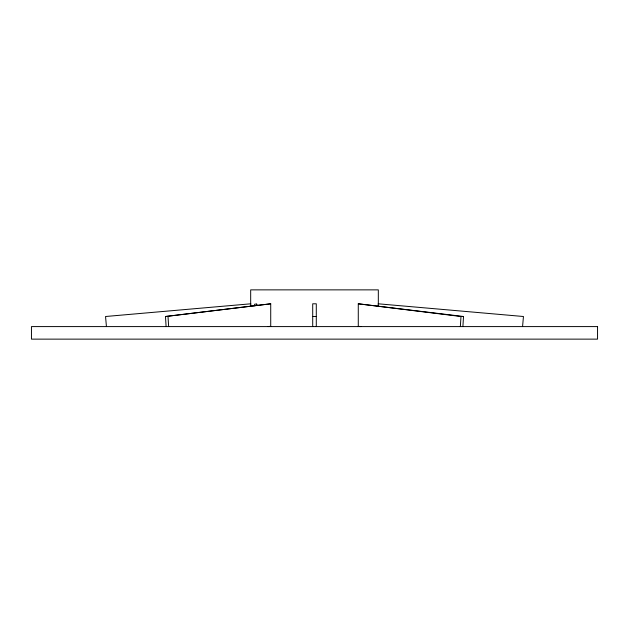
<?xml version="1.0" encoding="UTF-8"?>
<svg xmlns="http://www.w3.org/2000/svg" width="629" height="629" viewBox="0 0 629 629"><rect width="100%" height="100%" fill="white"/><g stroke="black" fill="none" stroke-linecap="round" stroke-linejoin="round"><path stroke-width="0.94" d="M460.357 326.593L460.986 316.505L463.518 316.505L462.897 326.593M522.565 326.593L523.454 316.505L378.202 303.799L378.202 305.749M254.053 305.836L254.824 304.106L256.781 304.106M166.103 326.593L165.482 316.505L270.722 303.799L270.722 326.278L268.166 326.593M165.482 316.505L270.722 303.799M312.707 316.505L316.293 316.505M360.834 326.593L358.278 326.278L358.278 303.799L463.518 316.505M358.278 303.799L460.986 316.505M256.522 304.106L257.316 305.403M106.435 326.593L105.546 316.505L250.798 303.799L250.798 305.749M168.014 316.505L168.643 326.593M378.32 303.807L378.32 289.867L250.68 289.867L250.68 303.807M316.293 326.593L316.293 303.799L312.707 303.799L312.707 326.593M597.55 326.593L31.45 326.593L31.45 339.133L597.55 339.133L597.55 326.593"/></g></svg>
